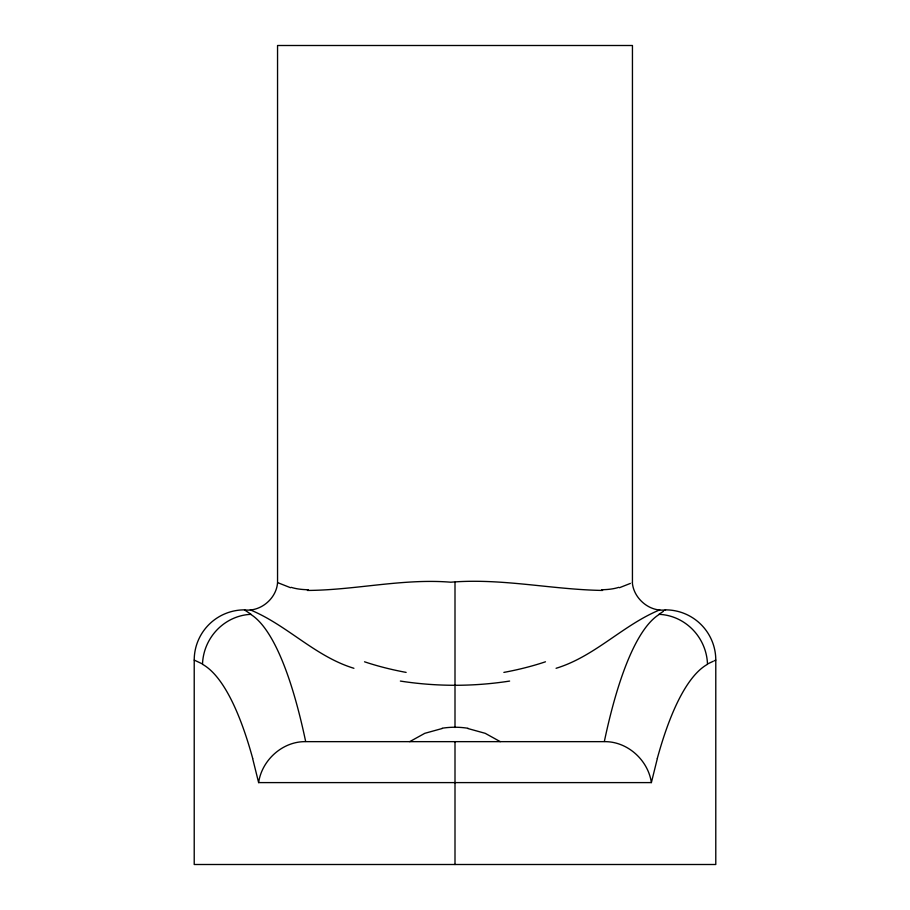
<?xml version="1.0" encoding="UTF-8"?>
<svg xmlns="http://www.w3.org/2000/svg" width="910" height="910" viewBox="0 0 910 910"><rect width="100%" height="100%" fill="white"/><g stroke="black" fill="none" stroke-linecap="round" stroke-linejoin="round"><path stroke-width="1.36" d="M632.439 582.582L632.45 45.5L277.55 45.5L277.55 582.582C276.549 598.541 260.442 612.123 244.415 609.871A50.198 50.198 0 0 0 194.217 660.068L194.217 864.5L715.783 864.5L715.783 660.068A50.198 50.198 0 0 0 665.585 609.871C649.456 612.237 633.508 598.257 632.348 582.616M258.622 782.6C261.864 760.089 282.612 741.275 305.601 741.65L604.399 741.65C627.388 741.275 648.136 760.089 651.378 782.6L258.622 782.6L252.673 758.61M651.378 782.6L657.327 758.61M409.727 741.65L424.788 733.323L442.26 728.489M665.551 609.893L664.914 610.314M663.447 611.304L658.874 614.33A50.198 48.105 60.1 0 1 707.48 663.981L713.133 661.331M715.749 660.091L714.179 660.842M659.739 609.882C622.815 625.113 594.901 656.485 556.078 668.293M630.38 583.412L619.448 587.723M509.634 681.067C473.541 686.686 436.459 686.686 400.366 681.067M602.602 590.442C551.892 589.646 501.706 577.964 450.814 582.207C402.732 578.282 355.344 590.181 307.398 590.442M467.74 728.489L485.212 733.323L500.272 741.65M290.552 587.723L278.324 582.889M353.922 668.293C315.11 656.497 287.207 625.136 250.307 609.893M194.251 660.091L202.52 663.981A50.198 48.105 -60.1 0 1 251.126 614.33L244.528 609.939M455 582.241L455 727.511M455 741.65L455 864.5M251.114 614.637A421.614 93.264 -90 0 1 305.646 741.457M442.18 728.228A58.729 41.496 0.1 0 1 468.002 728.284M604.354 741.457A421.614 93.264 90 0 1 658.885 614.637M308.399 589.737A154.347 44.931 -25.5 0 1 291.2 587.337M406.133 672.399A155.496 65.827 4.8 0 1 364.535 661.797M618.8 587.337A154.347 44.931 25.5 0 1 601.601 589.737M545.465 661.797A155.496 65.827 -4.8 0 1 503.867 672.399M657.293 758.462A373.271 93.468 -90 0 1 707.491 664.311M202.509 664.311A373.271 93.468 90 0 1 252.707 758.462"/></g></svg>
